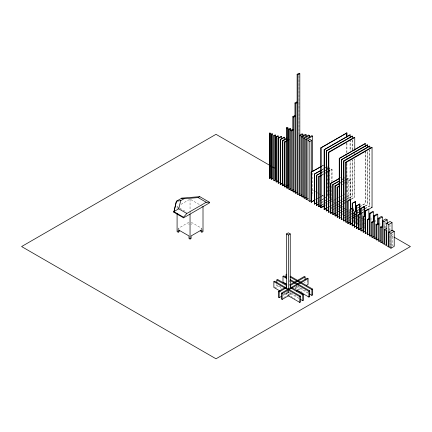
<?xml version="1.0" encoding="UTF-8"?>
<svg xmlns="http://www.w3.org/2000/svg" width="432" height="432" viewBox="0 0 432 432"><rect width="100%" height="100%" fill="white"/><g stroke="black" fill="none" stroke-linecap="round" stroke-linejoin="round"><path stroke-width="0.32" stroke-dasharray="2.16 1.62" d="M177.088 208.651L177.088 206.626L178.211 205.978M181.03 204.352L190.048 199.147L200.75 205.324M200.848 229.073L201.928 228.452L191.128 222.215L191.128 224.71M321.872 166.018L323.563 165.04M322.007 166.093L323.698 165.121M321.732 169.841L324.551 168.21M325.112 167.886L326.803 166.914M321.916 169.949L324.734 168.318M325.296 167.994L327.553 166.693L327.553 196.625L325.296 197.926M321.635 172.39L323.325 171.412M323.892 171.088L325.582 170.111M326.144 169.787L327.834 168.809M321.889 172.535L323.579 171.558M324.146 171.234L327.526 169.279M328.088 168.955L329.778 167.978L329.778 197.91L328.088 198.887M322.105 174.609L323.233 173.961M323.795 173.637L325.485 172.66M326.052 172.336L327.742 171.358M328.304 171.034L331.684 169.079L332.073 169.306L332.073 181.278M321.932 175.16L323.622 174.182M324.184 173.858L327.564 171.909M328.131 171.58L332.073 169.306M340.184 177.892L341.874 176.915M341.221 179.788L342.911 178.81M343.472 178.486L345.163 177.509M341.491 179.944L344.871 177.995M339.995 182.99L341.685 182.012M342.252 181.688L343.942 180.711M344.504 180.387L346.194 179.41M346.761 179.086L347.884 178.432L348.224 178.627L348.224 199.913M340.335 183.184L342.025 182.207M342.587 181.883L345.967 179.928M346.534 179.604L348.224 178.627M316.235 199.201L317.925 198.223M318.492 197.899L320.182 196.922M320.744 196.598L323.563 194.972M343.283 183.584L344.974 182.606M345.541 182.282L350.044 179.68L350.449 179.912L350.449 198.536M315.247 199.93L316.937 198.952M317.498 198.628L319.189 197.651M319.756 197.327L321.446 196.349M322.007 196.025L323.698 195.048M341.437 185.117L344.817 183.168M345.379 182.844L350.449 179.912M319.475 201.069L321.165 200.097M321.732 199.768L324.551 198.142M317.407 202.478L319.097 201.501M319.664 201.177L321.354 200.2M321.916 199.876L324.734 198.25M321.635 202.316L323.325 201.339M323.892 201.015L325.582 200.038M326.144 199.714L327.834 198.742M320.765 203.116L323.579 201.49M324.146 201.161L327.526 199.211M322.105 204.541L323.233 203.888M323.795 203.564L325.485 202.586M326.052 202.262L327.742 201.285M328.304 200.961L329.994 199.984M321.932 205.092L323.622 204.115M324.184 203.791L327.564 201.836M328.131 201.512L329.821 200.534M330.383 200.21L332.073 199.233L332.073 183.935M326.068 204.746L327.796 203.747M328.374 203.418L330.102 202.419M334.708 199.757L336.436 198.763M337.014 198.428L338.742 197.429M343.348 194.773L345.076 193.774M325.053 205.492L326.781 204.493M331.387 201.83L333.115 200.831M333.693 200.502L335.421 199.503M340.027 196.841L341.755 195.847M342.333 195.512L344.061 194.513M327.008 207.949L328.736 206.95M329.308 206.615L331.036 205.621M331.614 205.286L333.342 204.287M333.92 203.958L337.376 201.96M337.948 201.631L339.676 200.632M340.254 200.297L341.982 199.303M342.56 198.968L346.016 196.976M346.588 196.641L350.233 194.751L350.233 161.125M327.191 208.057L328.919 207.058M329.497 206.723L331.225 205.729M331.798 205.394L335.254 203.396M335.831 203.067L337.559 202.068M338.137 201.739L339.865 200.74M340.438 200.405L343.894 198.412M344.471 198.077L346.199 197.078M346.777 196.749L350.233 194.751M330.318 208.532L332.046 207.533M332.624 207.198L334.352 206.199M334.924 205.87L338.38 203.872M338.958 203.542L340.686 202.543M341.264 202.208L342.992 201.215M343.564 200.88L352.458 196.036L352.458 159.721M330.572 208.678L334.028 206.68M334.606 206.35L336.334 205.351M336.906 205.016L338.634 204.017M339.212 203.688L342.668 201.69M343.246 201.361L344.974 200.362M345.546 200.027L352.458 196.036M332.478 209.774L334.206 208.78M334.784 208.445L336.512 207.446M337.084 207.117L340.54 205.119M341.118 204.79L342.846 203.791M343.424 203.456L345.152 202.462M345.724 202.127L347.452 201.128M351.486 198.801L354.364 197.138L354.753 197.365L354.753 159.025M331.717 210.665L334.017 209.336M334.595 209.002L336.323 208.003M336.901 207.673L338.629 206.674M339.201 206.345L342.657 204.347M343.235 204.012L344.963 203.018M345.541 202.684L347.269 201.685M351.297 199.357L354.753 197.365M336.803 209.774L338.494 208.796M339.061 208.472L340.751 207.495M341.312 207.171L343.003 206.194M334.751 211.189L336.442 210.217M337.009 209.887L338.699 208.915M339.26 208.586L340.951 207.614M337.835 211.669L339.525 210.697M340.092 210.368L341.782 209.396M342.344 209.066L344.034 208.094M335.853 213.127L337.543 212.15M338.105 211.826L339.795 210.848M340.362 210.524L342.052 209.547M342.614 209.223L344.871 207.922M339.995 212.917L341.685 211.939M342.252 211.615L343.942 210.638M344.504 210.314L346.194 209.336M338.083 214.412L339.773 213.44M340.335 213.111L342.025 212.139M342.587 211.81L345.967 209.86M342.155 214.164L343.845 213.187M344.412 212.863L346.102 211.885M346.664 211.561L348.354 210.584M340.308 215.698L341.998 214.726M342.56 214.396L345.946 212.447M346.507 212.123L348.197 211.145M343.278 216.011L345.006 215.012M345.584 214.682L347.312 213.683M347.884 213.354L351.34 211.356M351.918 211.021L354.796 209.363M357.68 207.7L358.83 207.031M359.408 206.701L365.369 203.494L365.369 151.033M343.478 216.13L345.206 215.131M349.817 212.468L351.545 211.475M352.118 211.14L355.001 209.477M357.302 208.148L359.03 207.149M359.608 206.815L365.369 203.494M344.288 217.922L346.016 216.929M346.588 216.594L348.316 215.595M348.894 215.266L350.622 214.267M351.2 213.932L353.5 212.603M357.534 210.276L359.262 209.277M365.024 205.951L367.594 204.779L367.594 150.973M344.558 218.079L346.286 217.08M346.858 216.751L350.314 214.753M350.892 214.423L352.62 213.424M357.226 210.762L358.954 209.768M365.294 206.107L367.594 204.779M346.448 219.17L348.176 218.171M348.748 217.841L350.476 216.842M351.054 216.513L352.782 215.514M353.36 215.179L356.816 213.187M357.388 212.852L359.116 211.853M362 210.19L364.3 208.861M364.878 208.532L369.484 205.87L369.824 206.064L369.824 150.239M346.783 219.364L348.511 218.371M349.088 218.036L352.544 216.038M353.117 215.708L354.845 214.709M355.423 214.38L357.151 213.381M357.728 213.046L358.879 212.382M361.757 210.719L364.64 209.056M365.213 208.726L369.824 206.064M348.608 220.417L350.336 219.418M350.908 219.089L352.636 218.09M353.214 217.755L354.942 216.761M355.52 216.427L357.82 215.098M361.854 212.771L363.582 211.772M349.013 220.649L352.469 218.657M353.041 218.322L354.769 217.328M355.347 216.994L357.075 215.995M361.681 213.338L363.409 212.339M276.831 284.445L276.831 285.725L277.641 285.26L281.675 287.588M282.976 294.554L288.738 291.227M295.072 287.572L297.378 286.243M283.214 295.353L289.548 291.697M295.31 288.371L298.766 286.378M283.646 297.599L285.946 296.271M288.252 294.937L291.13 293.274M296.892 289.953L300.348 287.955M289.062 295.407L291.94 293.744M298.28 290.088L301.158 288.425M388.924 247.023L390.544 246.089M327.553 166.693L327.553 196.625M329.778 167.978L329.524 167.832L329.778 197.91M374.884 220.212L375.494 220.563L375.494 223.814M332.073 199.233L331.684 199.012L331.684 184.378M312.325 189.929L313.492 190.604M314.075 190.939L315.824 191.954M316.413 192.289L318.163 193.298M318.746 193.639L323.417 196.333M324 196.673L325.75 197.683M330.421 200.378L332.176 201.388M332.759 201.728L336.258 203.747M336.841 204.088L338.596 205.097M339.179 205.432L342.679 207.457M343.267 207.792L345.017 208.802M345.6 209.142L347.35 210.152M352.021 212.846L353.776 213.862M354.359 214.196L357.858 216.221M358.441 216.556L360.196 217.566M360.779 217.906L364.279 219.926M391.133 235.429L393.471 236.779M391.527 244.782L390.004 243.902L390.004 234.004M393.196 245.743L392.164 245.149L392.164 234.09M201.317 205.654L203.008 206.626M177.088 206.626L179.339 207.927M179.901 208.256L186.667 212.161M304.29 282.253L305.1 282.717M289.078 281.259L291.379 282.593M297.718 286.249L308.086 292.237M296.33 286.384L308.426 293.371M288.986 284.639L290.714 285.638M294.748 287.966L298.204 289.958M300.505 291.292L303.961 293.285M288.009 291.244L298.377 297.232M179.248 229.073L178.168 228.452L188.968 222.215L188.968 224.71M276.831 285.725L281.437 288.387M287.199 291.713L299.295 298.696M274.671 286.972L276.977 288.306M285.039 292.961L288.495 294.953M290.801 296.287L294.829 298.615M284.807 293.76L287.107 295.088M390.004 224.759L390.004 230.04M389.367 228.571L389.367 230.521M385.684 222.264L385.684 228.204M384.507 225.763L384.507 228.366M379.949 223.133L379.949 226.384M371.039 217.987L371.039 220.59M369.484 150.044L369.484 205.87M367.324 151.486L367.324 204.622M365.164 150.914L365.164 203.375M364.392 217.89L364.392 229.117L364.084 228.938L364.084 218.376M360.002 215.357L360.002 226.584L359.764 215.222M355.617 212.825L355.617 224.051L355.444 212.728M354.364 152.075L354.364 154.094M354.364 158.803L354.364 197.138M352.458 140.216L352.458 150.304M352.204 140.071L352.204 150.158M352.204 159.575L352.204 195.89M350.233 139.601L350.233 151.033M350.044 139.493L350.044 150.93M350.044 159.673L350.044 198.968M347.884 178.432L347.884 199.719M346.939 143.084L346.939 152.496M346.939 163.258L346.939 192.85L346.804 163.183M346.804 143.003L346.804 153.09M346.804 153.765L346.804 155.785M346.804 156.454L346.804 158.474M331.684 169.079L331.684 181.715M312.649 173.102L312.649 195.971M307.26 280.12L307.26 283.964M299.014 75.902L299.014 134.417M290.25 292.442L290.25 293.787L288.36 292.696L286.47 293.787L286.47 292.442M288.36 290.839L288.36 294.878M190.048 199.147L190.048 210.605M190.048 211.28L190.048 213.3M353.419 207.819L353.419 222.782L353.419 207.819M357.809 210.352L357.809 225.315L357.809 210.352M362.194 212.884L361.924 212.728L362.194 227.848L362.194 212.884"/><path stroke-width="0.65" d="M173.848 212.242L176.413 201.236L181.791 198.131L199.768 196.652L209.488 202.262L209.488 202.889L183.568 217.852L173.848 212.242L176.413 201.236L180.733 200.615L183.951 198.758L198.148 197.586L199.768 196.652M183.568 217.852L183.568 217.226L173.848 211.615L178.708 208.807L180.733 200.615M183.568 217.226L186.808 213.489L206.248 202.262L209.488 202.262M299.824 193.401L297.934 194.492L297.124 194.022L297.124 74.304L299.014 73.213L299.824 73.678L299.824 135.556M297.124 74.304L297.934 74.768L299.824 73.678M297.664 192.154L295.774 193.244L294.964 192.775L294.964 102.983L296.854 101.893M294.964 102.983L295.774 103.453L297.664 102.362M295.504 190.906L293.614 191.997L292.804 191.527L292.804 116.705L294.694 115.614M292.804 116.705L293.614 117.169L295.504 116.078M269.449 133.148L270.259 133.148L270.259 178.043L269.854 178.276L269.449 178.043L269.449 133.148L270.259 133.148M271.204 134.163L272.014 133.699L272.419 133.931L272.419 178.826L271.609 179.291L271.204 179.059L271.204 134.163L271.609 134.395L272.419 133.931M286.324 127.926L287.134 127.462L287.944 127.926L287.944 187.785L287.134 188.255L286.324 187.785L286.324 127.926L287.134 128.396L287.944 127.926M273.769 135.643L275.119 134.865L275.524 135.097L275.524 179.993L274.174 180.77L273.769 180.538L273.769 135.643L274.174 135.875L275.524 135.097M290.644 188.719L289.294 189.502L288.484 189.032L288.484 129.173L289.834 128.396L290.644 128.86L290.644 190.28L291.454 190.75L293.344 189.659M275.929 136.89L277.819 135.799L278.224 136.031L278.224 180.927L276.334 182.018L275.929 181.786L275.929 136.89L276.334 137.122L278.224 136.031M288.484 129.173L289.294 129.643L290.644 128.86M292.534 129.33L290.644 130.421L291.454 130.891L293.344 129.8M280.476 182.12L278.494 183.265L278.089 183.033L278.089 138.137L281.059 136.42L281.464 136.658L281.464 138.667M278.089 138.137L278.494 138.37L281.464 136.658M282.895 183.222L280.654 184.513L280.249 184.28L280.249 139.385L284.164 137.122L284.569 137.36L284.569 140.038M280.249 139.385L280.654 139.617L284.569 137.36M285.034 184.48L282.814 185.76L282.409 185.528L282.409 140.632L286.853 138.067M282.409 140.632L282.814 140.864L286.702 138.623M286.632 186.052L284.974 187.007L284.569 186.775L284.569 141.88L286.778 140.605M287.885 139.963L288.992 139.325M284.569 141.88L284.974 142.112L286.632 141.156M287.739 140.519L288.841 139.882M301.795 194.756L300.094 195.739L299.284 195.269L299.284 135.41L302.119 133.774L302.929 134.239L302.929 136.258M299.284 135.41L300.094 135.875L302.929 134.239M303.934 196.015L302.254 196.981L301.444 196.517L301.444 136.658L305.359 134.395L306.169 134.865L306.169 136.879M301.444 136.658L302.254 137.122L306.169 134.865M306.083 197.267L304.414 198.229L303.604 197.764L303.604 137.905L308.599 135.022L309.409 135.486L309.409 137.506M303.604 137.905L304.414 138.37L309.409 135.486M308.232 198.52L306.574 199.476L305.764 199.012L305.764 139.153L311.839 135.643L312.649 136.112L312.649 171.758M305.764 139.153L306.574 139.617L312.649 136.112M311.234 200.529L309.814 201.35L307.924 200.259L307.924 140.395L309.814 139.304L311.704 140.395L311.704 172.006M307.924 140.395L309.814 141.491L311.704 140.395M324.475 205.821L320.884 207.738L320.884 147.879L346.804 132.916L346.939 137.03M320.884 147.879L346.939 132.991M269.449 178.043L270.259 178.043M177.088 213.37L177.088 231.568L178.168 232.195L179.248 231.568L179.248 230.321M326.614 208.386L324.124 209.612L324.124 149.753L350.044 134.784L350.233 137.581M324.124 149.753L350.233 134.892M328.266 210.006L326.284 210.859L326.284 150.995L352.204 136.031L352.458 138.866M326.284 150.995L352.458 136.177M330.561 211.329L328.833 212.328L328.444 212.107L328.444 152.242L354.364 137.279L354.753 137.506L354.753 150.282M328.444 152.242L328.833 152.469L354.753 137.506M280.249 184.28L281.929 183.308M282.409 185.528L284.078 184.567M178.168 232.195L178.168 229.7L188.968 235.931L188.968 238.426L190.048 239.053L191.128 238.426L191.128 235.931L201.928 229.7L201.928 232.195L203.008 231.568L203.008 206.626M284.569 186.775L286.227 185.819M287.739 185.414L288.841 184.777M314.68 200.254L311.164 202.127L311.164 172.195L321.311 166.342M311.164 172.195L321.446 166.423M341.75 217.129L339.244 218.338L339.244 158.479L365.164 143.516L365.369 146.324M339.244 158.479L365.369 143.629M316.845 202.802L314.404 203.996L314.404 174.069L321.165 170.165M314.404 174.069L321.354 170.273M343.402 218.743L341.404 219.586L341.404 159.727L367.324 144.763L367.594 147.609M341.404 159.727L367.594 144.92M319.075 204.088L316.564 205.243L316.564 175.316L321.073 172.714M316.564 175.316L321.327 172.859M345.632 220.028L343.904 221.027L343.564 220.833L343.564 160.974L369.484 146.011L369.824 146.205L369.824 148.894M343.564 160.974L343.904 161.168L369.824 146.205M321.37 205.416L319.113 206.717L318.724 206.491L318.724 176.564L320.981 175.262M318.724 176.564L319.113 176.785L321.37 175.484M347.857 221.319L346.129 222.313L345.724 222.08L345.724 162.221L371.644 147.258L372.049 147.49L372.049 207.349L365.607 211.108L365.607 233.555L365.164 233.307L365.164 210.859L368.404 208.985L368.847 209.239L368.847 218.484M345.724 162.221L346.129 162.454L372.049 147.49M333.061 212.166L330.604 213.354L330.604 183.422L339.061 178.54M330.604 183.422L339.26 178.659M335.291 213.451L332.764 214.596L332.764 184.669L339.525 180.765M332.764 184.669L339.233 181.246M336.955 215.066L335.264 216.038L334.924 215.843L334.924 185.917L339.433 183.314M334.924 185.917L335.264 186.111L339.206 183.832M311.164 202.127L314.545 200.178M339.179 216.351L337.489 217.328L337.084 217.091L337.084 187.164L339.341 185.863M337.084 187.164L337.489 187.396L339.179 186.419M314.404 203.996L316.661 202.694M316.564 205.243L317.693 204.595M318.724 206.491L319.853 205.843M320.884 207.738L324.34 205.745M324.124 209.612L326.43 208.278M326.284 210.859L328.012 209.86M286.47 288.403L286.47 233.928L288.36 232.832L290.25 233.928L290.25 288.403M286.47 233.928L288.36 235.019L290.25 233.928M350.147 222.14L347.884 223.328L347.884 200.88L350.584 199.319L350.687 209.941M347.884 200.88L350.687 199.379M331.171 213.025L332.294 212.377M333.331 214.272L334.454 213.624M354.537 224.672L352.204 225.823L352.204 203.375L355.444 201.506L355.617 212.166M352.204 203.375L355.617 201.604M335.491 215.519L336.614 214.871M352.339 223.403L350.044 224.575L350.044 209.612L352.204 208.364M358.922 227.205L356.524 228.317L356.524 205.87L359.764 203.996L360.002 214.04M350.044 209.612L352.339 208.44M356.524 205.87L360.002 204.136M356.729 225.941L354.364 227.07L354.364 212.107L356.524 210.859M363.312 229.738L361.152 230.985L360.844 230.812L360.844 208.364L364.084 206.491L364.392 206.669L364.392 216.572M354.364 212.107L356.729 210.973M360.844 208.364L361.152 208.537L364.392 206.669M361.114 228.474L358.684 229.565L358.684 214.596L360.844 213.349M358.684 214.596L361.114 213.505M363.987 212.004L365.137 211.34M347.884 223.328L350.044 222.08M350.584 224.262L351.664 223.641M365.504 231.007L363.344 232.254L363.004 232.06L363.004 217.091L365.164 215.843M371.682 235.197L370.062 236.131L369.484 235.796L369.484 213.349L372.724 211.48L373.302 211.81L373.302 221.713M363.004 217.091L363.344 217.285L365.504 216.038M369.484 213.349L370.062 213.683L373.302 211.81M352.204 225.823L353.824 224.888M354.364 227.07L355.984 226.136M369.419 233.89L367.799 234.824L367.324 234.549L367.324 219.586L369.484 218.338M376.137 237.767L374.517 238.702L373.804 238.291L373.804 215.843L377.044 213.975L377.757 214.385L377.757 224.289M367.324 219.586L367.799 219.861L369.419 218.921M373.804 215.843L374.517 216.254L377.757 214.385M356.524 228.317L358.144 227.383M358.684 229.565L360.304 228.625M373.874 236.461L372.254 237.395L371.644 237.044L371.644 222.08L373.804 220.833M380.149 240.71L379.069 241.331L378.124 240.786L378.124 218.338L381.364 216.47L382.309 217.015L382.309 226.26M371.644 222.08L372.254 222.431L373.874 221.497M378.124 218.338L379.069 218.884L382.309 217.015M286.448 284.11L282.992 282.112L282.992 276.345L283.802 275.881L286.681 277.544M286.772 274.163L285.962 274.633L285.962 277.835M280.195 291.098L273.861 287.442L273.861 281.675L274.671 281.205L300.591 296.168L300.591 301.941L299.781 302.405L287.685 295.423M276.831 282.523L276.831 279.958L277.641 279.493L286.859 284.812M378.329 239.031L376.709 239.971L375.964 239.539L375.964 224.575L378.124 223.328M387.169 219.818L383.929 221.692L383.929 244.139L382.444 243.281L382.444 220.833L385.684 218.965L387.169 219.818L387.169 223.781M375.964 224.575L376.709 225.002L378.329 224.068M365.607 233.555L367.227 232.621M382.347 241.974L381.267 242.6L380.284 242.033L380.284 227.07L382.444 225.823M392.029 222.626L388.789 224.494L388.789 246.942L386.764 245.776L386.764 223.328L390.004 221.459L392.029 222.626L392.029 231.206M380.284 227.07L381.267 227.632L382.347 227.011M384.604 229.565L386.127 230.44L386.127 245.403L384.604 244.528L384.604 229.565L386.764 228.317M281.486 296.352L279.18 297.68L278.37 297.216L278.37 291.449L286.432 286.794M289.888 284.796L304.29 276.48L305.1 276.95L305.1 279.515M278.37 291.449L279.18 291.913L286.67 287.593M290.126 285.595L305.1 276.95M288.484 295.742L282.15 299.398L281.34 298.928L281.34 293.161L307.26 278.197L308.07 278.667L308.07 284.434L306.342 285.428M281.34 293.161L282.15 293.63L308.07 278.667M388.924 232.06L392.164 230.186L394.227 231.374L394.227 246.343L390.987 248.211L388.924 247.023L388.924 232.06L390.987 233.248L394.227 231.374M296.552 291.082L297.702 290.417M289.904 280.336L308.912 291.308L309.722 290.844L309.722 296.611L308.912 297.081L297.394 290.428M289.996 276.961L311.882 289.597L312.692 289.127L312.692 294.894L311.882 295.364L309.577 294.035M273.861 281.675L299.781 296.638L300.591 296.168M290.077 287.609L302.751 294.926L303.561 294.457L303.561 300.224L302.751 300.694L300.445 299.36M183.951 198.758L181.791 198.131L181.791 198.758M371.644 207.117L372.049 207.349M365.164 210.859L365.607 211.108M382.444 220.833L383.929 221.692M386.764 223.328L388.789 224.494M271.458 166.336L216 134.32L21.6 246.553L216 358.787L410.4 246.553L394.054 237.114M272.624 167.011L274.379 168.021M277.819 180.695L278.224 180.927M272.014 178.589L272.419 178.826M198.148 197.586L206.248 202.262M178.708 208.807L186.808 213.489M290.228 276.161L312.692 289.127M290.137 279.536L309.722 290.844M282.992 276.345L286.448 278.343M201.928 232.195L200.848 231.568L200.848 230.321M290.315 286.81L303.561 294.457M276.831 279.958L286.621 285.611M390.987 233.248L390.987 248.211M381.267 227.632L381.267 242.6M379.069 218.884L379.069 241.331M376.709 225.002L376.709 239.971M374.517 216.254L374.517 238.702M372.254 222.431L372.254 237.395M370.062 213.683L370.062 236.131M367.799 219.861L367.799 234.824M364.084 206.491L364.084 216.394M363.344 217.285L363.344 232.254M361.152 208.537L361.152 230.985M359.764 203.996L359.764 213.899M358.954 214.753L358.954 229.721M356.762 206.005L356.762 228.452M355.444 201.506L355.444 211.405M354.569 212.22L354.569 227.183M352.377 203.472L352.377 225.92M350.584 199.319L350.584 209.887M350.179 209.687L350.179 224.651M347.987 200.939L347.987 223.387M346.804 132.916L346.804 136.949M346.129 162.454L346.129 222.313M343.904 161.168L343.904 221.027M341.674 159.883L341.674 219.742M339.449 158.598L339.449 218.457M337.489 187.396L337.489 217.328M335.264 186.111L335.264 216.038M333.034 184.826L333.034 214.753M330.809 183.541L330.809 213.467M328.833 152.469L328.833 212.328M326.538 151.146L326.538 211.005M324.313 149.855L324.313 209.72M321.019 147.96L321.019 207.819M319.113 176.785L319.113 206.717M316.818 175.462L316.818 205.389M314.593 174.177L314.593 204.104M311.882 289.597L311.882 295.364M311.299 172.276L311.299 202.208M309.814 141.491L309.814 201.35M308.912 291.308L308.912 297.081M306.574 139.617L306.574 199.476M304.414 138.37L304.414 198.229M302.751 294.926L302.751 300.694M302.254 137.122L302.254 196.981M300.094 135.875L300.094 195.739M299.781 296.638L299.781 302.405M297.934 74.768L297.934 194.492M295.774 103.453L295.774 193.244M293.614 117.169L293.614 191.997M291.454 130.891L291.454 190.75M289.294 129.643L289.294 189.502M288.36 235.019L288.36 289.494M287.134 128.396L287.134 188.255M284.974 142.112L284.974 187.007M282.814 140.864L282.814 185.76M282.15 293.63L282.15 299.398M280.654 139.617L280.654 184.513M279.18 291.913L279.18 297.68M278.494 138.37L278.494 183.265M276.334 137.122L276.334 182.018M274.174 135.875L274.174 180.77M271.609 134.395L271.609 179.291M269.854 133.38L269.854 178.276M190.048 214.11L190.048 239.053"/></g></svg>
